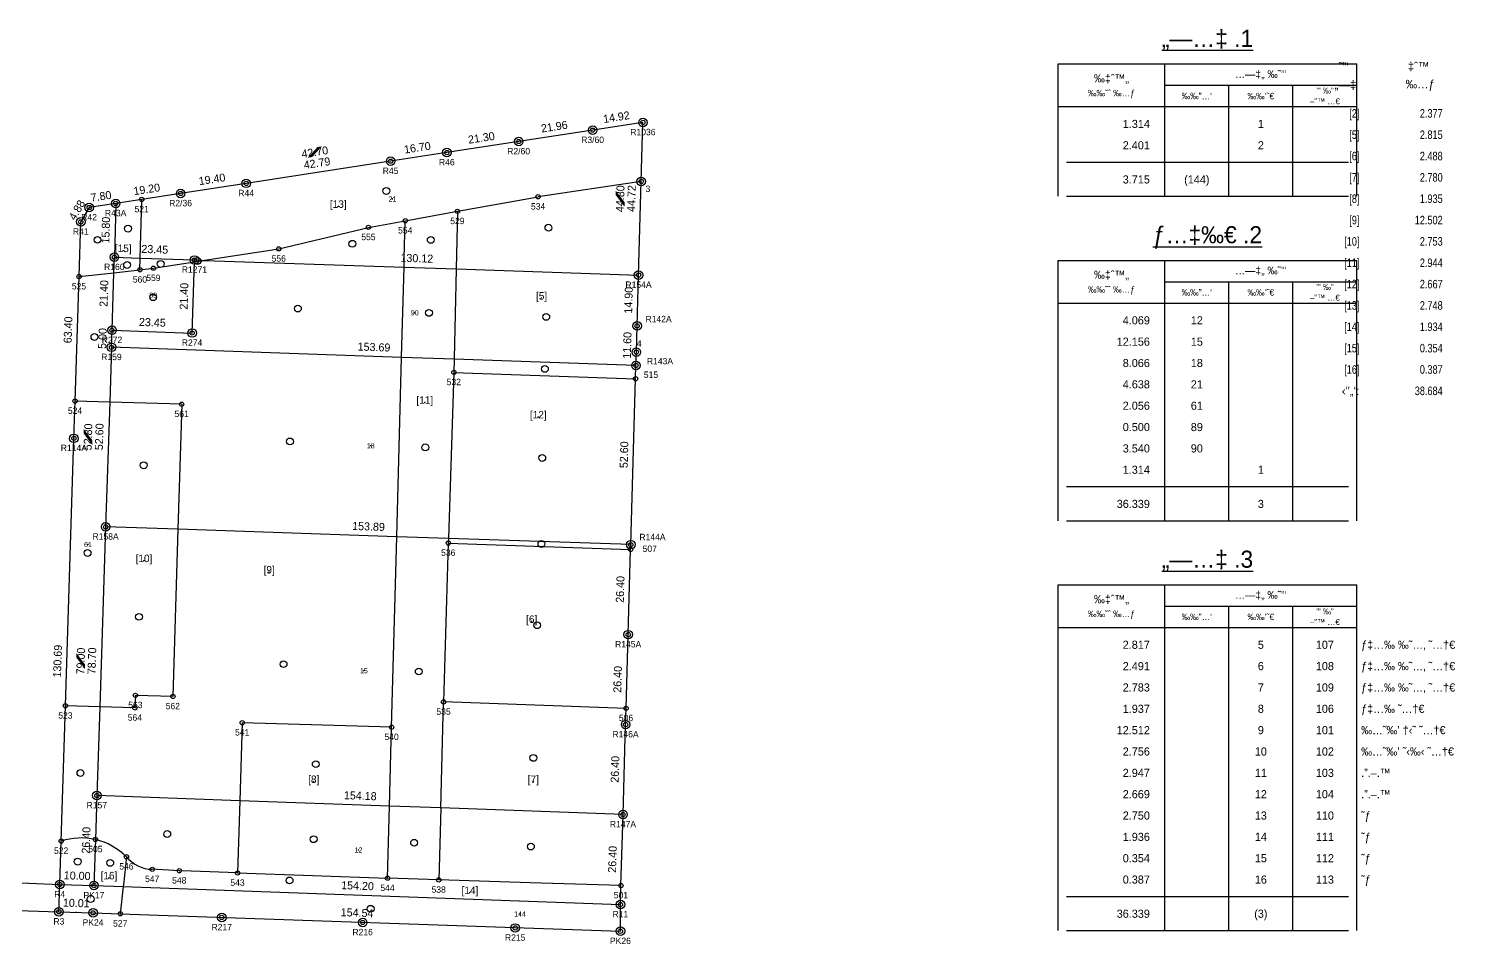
# Model space of a CAD drawing. Extents: x 188134 to 188844, y 663504 to 663772.
# Drawn here: x 188420.6 to 188843.5, y 663503.7 to 663771.7 of the extents above; entities that cross this region are included whole.
import ezdxf
from ezdxf.enums import TextEntityAlignment as Align

# ---------------------------------------------------------------- set-up
doc = ezdxf.new("R2010")
doc.units = 0
doc.header["$LTSCALE"] = 37.5
for name, color, linetype in [('DEF_POINT', 7, 'Continuous'), ('PCLS014', 4, 'Continuous'), ('SRVS006', 2, 'Continuous'), ('SRVS007', 7, 'Continuous'), ('SRVS016', 5, 'Continuous'), ('UD_PCLP001', 5, 'Continuous'), ('UD_PCLP004', 1, 'Continuous'), ('UD_PCLP011', 2, 'Continuous'), ('UD_PCLS003', 3, 'Continuous'), ('UD_PCLS008', 2, 'Continuous'), ('UD_PCLS011', 7, 'Continuous'), ('UD_REP_TABLES', 7, 'Continuous'), ('UD_SRVS006', 6, 'Continuous'), ('UD_SRVS007', 3, 'Continuous')]:
    doc.layers.add(name, color=color, linetype=linetype)
doc.layers.get('SRVS006').off()
doc.layers.get('SRVS007').off()
doc.layers.get('SRVS016').off()
doc.styles.add('HEBTXT', font='HEBTXT.shx')

# ---------------------------------------------------------------- blocks, each defined once
blk = doc.blocks.new('PCLS008')
at = {"layer": 'DEF_POINT'}
for p, q in [((0.11, 0), (-0.11, 0)), ((0, -0.11), (0, 0.11))]:
    blk.add_line(p, q, dxfattribs=at)
at = {"style": 'HEBTXT'}
blk.add_attdef('PARCEL', text='', height=1.5, dxfattribs=at).set_placement((0, 0.7), align=Align.MIDDLE_CENTER)
at = {"style": 'HEBTXT', "flags": 1}
for tag, p in [('AREA_CALC', (0, -3.9)), ('BLOCK', (0, -1.9)), ('AREA_LEGAL', (0, -5.9)), ('LOT', (0, -8.5)), ('LAND_USE', (0, -12.5)), ('CAPTION', (-0.17, -14.19)), ('PLAN', (0, -10.5))]:
    blk.add_attdef(tag, text='', height=1.5, dxfattribs=at).set_placement(p, align=Align.CENTER)
blk = doc.blocks.new('PCLS003')
at = {"layer": 'DEF_POINT'}
for p, q in [((0.11, 0), (-0.11, 0)), ((0, -0.11), (0, 0.11))]:
    blk.add_line(p, q, dxfattribs=at)
at = {"style": 'HEBTXT'}
blk.add_attdef('PARCEL', text='', height=1.5, dxfattribs=at).set_placement((0, 0), align=Align.MIDDLE_CENTER)
at = {"style": 'HEBTXT', "flags": 1}
for tag, p in [('AREA_CALC', (0, -4.6)), ('BLOCK', (0, -2.6)), ('AREA_LEGAL', (0, -6.6)), ('LOT', (0, -8.68)), ('PLAN', (0, -10.68)), ('LAND_USE', (0, -12.68))]:
    blk.add_attdef(tag, p, '', height=1.5, dxfattribs=at)
blk = doc.blocks.new('SRVS007')
blk.add_circle((0, 0), 0.5)
at = {"layer": 'DEFPOINTS'}
blk.add_circle((0, 0), 0.003, dxfattribs=at)
at = {"style": 'HEBTXT'}
blk.add_attdef('NAME', text='', height=1.5, dxfattribs=at).set_placement((-0.01, -3), align=Align.CENTER)
for tag, flags, p in [('HEIGHT', 1, (0, -8, 0)), ('KIND', 1, (0, -6.04, 0)), ('SOURCE-CODE', 9, (0, -9.96, 0)), ('MARK-CODE', 9, (0, -11.92, 0)), ('KIND_2', 9, (0, -14.1, 0)), ('UDKIND', 9, (0, -16.29, 0))]:
    blk.add_attdef(tag, text='', height=1.8, dxfattribs=dict(at, flags=flags)).set_placement(p, align=Align.CENTER)
blk = doc.blocks.new('SRVS006')
for radius in [1, 0.5]:
    blk.add_circle((0, 0), radius)
at = {"layer": 'DEFPOINTS'}
blk.add_circle((0, 0), 0.003, dxfattribs=at)
at = {"style": 'HEBTXT'}
blk.add_attdef('NAME', text='', height=1.5, dxfattribs=at).set_placement((-0.01, -3), align=Align.CENTER)
for tag, p, flags in [('KIND', (0, -5.09), 1), ('HEIGHT', (0, -7.05), 1), ('SOURCE-CODE', (0, -9.01), 9), ('MARK-CODE', (0, -10.97), 9), ('KIND_2', (0, -13.15), 9), ('UDKIND', (0, -15.24), 9)]:
    blk.add_attdef(tag, p, '', height=1.5, dxfattribs=dict(at, flags=flags))
blk = doc.blocks.new('PCLS014')
blk.add_circle((0, 0), 0.00313)
at = {"style": 'HEBTXT'}
blk.add_attdef('NOTE', text='', height=1.88, dxfattribs=at).set_placement((0, 6.27), align=Align.CENTER)
at = {"color": 240, "width": 3.5, "flags": 8}
blk.add_attdef('CROSS', text='', height=2, dxfattribs=at).set_placement((-0.12, 4.82), align=Align.MIDDLE)
at = {"color": 240, "style": 'HEBTXT', "width": 0.8}
blk.add_attdef('REGISTER', text='', height=1.88, dxfattribs=at).set_placement((-0.12, 4.82), align=Align.MIDDLE)
at = {"style": 'HEBTXT', "width": 0.8}
blk.add_attdef('FRONT-LEN', text='', height=1.88, dxfattribs=at).set_placement((0, 1.25), align=Align.CENTER)
blk = doc.blocks.new('MRK')
blk.add_circle((0, 0), 1)
blk = doc.blocks.new('SU76_40')
for p, q in [((-70, 5), (0, 5)), ((-70, -5), (-70, 5)), ((-45, -5), (-45, 5)), ((0, -5), (0, 5)), ((-45, 0), (0, 0)), ((-30, -5), (-30, 0)), ((-15, -5), (-15, 0)), ((-70, -5), (0, -5))]:
    blk.add_line(p, q)
at = {"color": 2, "style": 'HEBTXT'}
for s, height, p in [('…—‡„ ‰˜”‘', 1.8, (-22.5, 2.5)), ('‰‡ˆ™„', 1.9, (-57.5, 1.5)), ('‰‰˜ˆ ‰…ƒ', 1.5, (-57.5, -2)), ('‰‰”…‘', 1.5, (-37.5, -2.5)), ('‰‰’˜€', 1.5, (-22.5, -2.5)), ('–"™ …€', 1.4, (-7.500235, -3.725256)), ('’" ‰”', 1.4, (-7.500235, -1.225256))]:
    blk.add_text(s, height=height, dxfattribs=at).set_placement(p, align=Align.MIDDLE)
at = {"style": 'HEBTXT'}
blk.add_attdef('TAB_NAME', text='', height=4, dxfattribs=at).set_placement((-35, 9), align=Align.CENTER)
blk = doc.blocks.new('SU76_41')
for p, q in [((-70, -5), (-70, 0)), ((-45, -5), (-45, 0)), ((-30, -5), (-30, 0)), ((-15, -5), (-15, 0)), ((0, -5), (0, 0))]:
    blk.add_line(p, q)
at = {"color": 2, "style": 'HEBTXT'}
blk.add_attdef('HN_AREA', text='', height=1.9, dxfattribs=at).set_placement((-48.5, -5), align=Align.RIGHT)
for tag, p in [('HN_FINAL', (-37.5, -5)), ('HN_TEMP', (-22.5, -5)), ('HN_TAB', (-7.5, -5))]:
    blk.add_attdef(tag, text='', height=1.9, dxfattribs=at).set_placement(p, align=Align.CENTER)
blk.add_attdef('REMARK', (1, -5), '', height=1.9, dxfattribs=at)
blk = doc.blocks.new('SU76_42')
for p, q in [((-70, -11), (-70, 0)), ((-45, -11), (-45, 0)), ((-30, -11), (-30, 0)), ((-15, -11), (-15, 0)), ((0, -11), (0, 0)), ((-68, -3), (-2, -3)), ((-68, -11), (-2, -11))]:
    blk.add_line(p, q)
at = {"color": 2, "style": 'HEBTXT'}
blk.add_attdef('HN_AREA', text='', height=1.9, dxfattribs=at).set_placement((-48.5, -8), align=Align.RIGHT)
for tag, p in [('HN_FINAL', (-37.5, -8)), ('HN_TEMP', (-22.5, -8)), ('HN_TAB', (-7.5, -8))]:
    blk.add_attdef(tag, text='', height=1.9, dxfattribs=at).set_placement(p, align=Align.CENTER)
blk.add_attdef('REMARK', (1, -8), '', height=2.5, dxfattribs=at)
blk = doc.blocks.new('SU76_47')
at = {"color": 2, "style": 'HEBTXT'}
for s, p in [('˜”‘', (-25.67, 1.97)), ('‡ˆ™', (-8.15, 1.97)), ('„—‡', (-25.27, -2.43)), ('‰…ƒ', (-7.75, -2.43))]:
    blk.add_text(s, height=2, dxfattribs=at).set_placement(p, align=Align.MIDDLE)
blk = doc.blocks.new('SU76_48')
at = {"color": 2, "style": 'HEBTXT', "width": 0.8}
for tag, p in [('HN_NUMB', (-22, -5)), ('HN_AREA', (-2.5, -5))]:
    blk.add_attdef(tag, text='', height=2, dxfattribs=at).set_placement(p, align=Align.RIGHT)
blk = doc.blocks.new('SU76_49')
at = {"color": 0, "style": 'HEBTXT'}
blk.add_text('‹"„‘:', height=2, dxfattribs=at).set_placement((-22.05, -5), align=Align.RIGHT)
at = {"color": 0, "style": 'HEBTXT', "width": 0.8}
blk.add_attdef('HN_AREA', text='', height=2, dxfattribs=at).set_placement((-2.5, -5), align=Align.RIGHT)
blk = doc.blocks.new('SRVS016')
for radius in [1, 0.5]:
    blk.add_circle((0, 0), radius)
at = {"layer": 'DEFPOINTS'}
blk.add_circle((0, 0), 0.003, dxfattribs=at)
at = {"style": 'HEBTXT'}
blk.add_attdef('NAME', text='', height=1.5, dxfattribs=at).set_placement((-0.01, -3), align=Align.CENTER)
for tag, flags, p in [('HEIGHT', 1, (0, -8, 0)), ('KIND', 1, (0, -6.04, 0)), ('SOURCE-CODE', 9, (0, -9.96, 0)), ('MARK-CODE', 9, (0, -11.92, 0)), ('KIND_2', 9, (0, -14.1, 0)), ('UDKIND', 9, (0, -16.19, 0))]:
    blk.add_attdef(tag, text='', height=1.8, dxfattribs=dict(at, flags=flags)).set_placement(p, align=Align.CENTER)

msp = doc.modelspace()

# ---------------------------------------------------------------- linework, layer by layer
at = {"layer": 'UD_PCLP001'}
for p, q in [((188585.69, 663742.07, 0), (188564.02, 663738.74, 0)), ((188600.41, 663744.33, 0), (188585.69, 663742.07, 0)), ((188564.02, 663738.74, 0), (188542.98, 663735.51, 0)), ((188526.51, 663732.98, 0), (188484.22, 663726.48, 0)), ((188542.98, 663735.51, 0), (188526.51, 663732.98, 0)), ((188465.01, 663723.53, 0), (188453.62, 663721.78)), ((188484.22, 663726.48, 0), (188465.01, 663723.53, 0)), ((188446, 663720.61, 0), (188438.23, 663719.42, 0)), ((188453.62, 663721.78), (188446, 663720.61, 0))]:
    msp.add_line(p, q, dxfattribs=at)
at = {"layer": 'UD_PCLP004'}
for p, q in [((188599.91, 663727.05, 1000), (188600.41, 663744.33)), ((188599.12, 663699.63), (188599.91, 663727.05, 1000)), ((188438.23, 663719.42, 0), (188435.77, 663715.2, 0)), ((188446, 663720.61), (188445.61, 663704.85)), ((188435.26, 663699.18), (188435.77, 663715.2)), ((188445.47, 663700.33), (188445.61, 663704.85)), ((188445.61, 663704.85), (188453.19, 663704.59)), ((188453.19, 663704.59), (188469.07, 663704.05)), ((188468.37, 663682.67), (188469.05, 663703.5)), ((188469.05, 663703.5), (188469.07, 663704.05)), ((188469.07, 663704.05), (188471.98, 663703.95)), ((188471.98, 663703.95), (188530.44, 663701.96)), ((188434.11, 663662.75), (188435.26, 663699.18)), ((188444.92, 663683.48), (188445.47, 663700.33)), ((188530.44, 663701.96), (188545.7, 663701.44)), ((188545.7, 663701.44), (188599.12, 663699.63)), ((188598.69, 663684.76), (188599.12, 663699.63)), ((188444.76, 663678.48), (188444.92, 663683.48)), ((188444.92, 663683.48), (188468.37, 663682.67)), ((188598.47, 663677.07), (188598.69, 663684.76)), ((188444.76, 663678.48), (188444.24, 663662.45)), ((188529.73, 663675.54), (188444.76, 663678.48)), ((188598.36, 663673.18), (188598.47, 663677.07)), ((188545.12, 663675.01), (188529.73, 663675.54)), ((188598.36, 663673.18), (188545.12, 663675.01)), ((188598.24, 663669.28), (188598.36, 663673.18)), ((188596.85, 663620.7), (188598.24, 663669.28)), ((188433.76, 663651.83), (188434.11, 663662.75)), ((188444.24, 663662.45), (188443.05, 663625.91)), ((188431.28, 663573.51), (188433.76, 663651.83)), ((188443.05, 663625.91), (188441.33, 663573.21)), ((188464.22, 663625.19), (188443.05, 663625.91)), ((188528.31, 663623.02), (188464.22, 663625.19)), ((188543.45, 663622.51), (188528.31, 663623.02)), ((188596.85, 663620.7), (188543.45, 663622.51)), ((188596.09, 663594.36), (188596.8, 663619.3)), ((188596.8, 663619.3), (188596.85, 663620.7)), ((188595.46, 663572.77), (188596.09, 663594.36)), ((188430.03, 663533.91), (188431.28, 663573.51)), ((188441.33, 663573.21), (188440.49, 663547.24)), ((188595.33, 663568.01), (188595.46, 663572.77)), ((188594.57, 663541.67), (188595.33, 663568.01)), ((188440.49, 663547.24), (188440.07, 663534.39)), ((188482.34, 663545.73), (188440.49, 663547.24)), ((188526.18, 663544.14), (188482.34, 663545.73)), ((188541.17, 663543.6), (188526.18, 663544.14)), ((188594.57, 663541.67), (188541.17, 663543.6)), ((188593.97, 663520.89), (188594.57, 663541.67)), ((188429.63, 663521.2), (188430.03, 663533.91)), ((188440.07, 663534.39), (188439.63, 663520.88)), ((188138.13, 663522.82), (188429.37, 663513.21)), ((188367.52, 663523.66), (188429.63, 663521.2)), ((188429.63, 663521.2), (188439.63, 663520.88)), ((188439.63, 663520.88), (188448.21, 663520.57)), ((188448.21, 663520.57), (188593.81, 663515.33)), ((188593.81, 663515.33), (188593.97, 663520.89)), ((188429.37, 663513.21), (188439.37, 663512.89)), ((188439.37, 663512.89), (188447.35, 663512.61)), ((188447.35, 663512.61), (188593.82, 663507.51)), ((188593.82, 663507.51), (188593.81, 663515.33))]:
    msp.add_line(p, q, dxfattribs=at)
at = {"layer": 'UD_PCLP011'}
for p, q in [((188599.91, 663727.05, 1000), (188569.71, 663722.57)), ((188453.19, 663704.59), (188453.62, 663721.78)), ((188546.08, 663718.3), (188569.71, 663722.57)), ((188520.02, 663713.61), (188530.81, 663715.55)), ((188530.51, 663704.58), (188530.81, 663715.55)), ((188530.81, 663715.55), (188546.08, 663718.3)), ((188546.08, 663718.3), (188545.7, 663701.44)), ((188493.76, 663707.31), (188520.02, 663713.61)), ((188472.03, 663703.96), (188493.76, 663707.31)), ((188453.11, 663701.18), (188453.19, 663704.59)), ((188457.04, 663701.65), (188469.05, 663703.5)), ((188469.05, 663703.5), (188471.92, 663703.94)), ((188471.92, 663703.94), (188471.98, 663703.95)), ((188471.98, 663703.95), (188472.03, 663703.96)), ((188530.44, 663701.96), (188530.51, 663704.58)), ((188453.11, 663701.18), (188457.04, 663701.65)), ((188529.73, 663675.67), (188530.44, 663701.92)), ((188530.44, 663701.92), (188530.44, 663701.96)), ((188545.7, 663701.39), (188545.12, 663675.16)), ((188545.7, 663701.44), (188545.7, 663701.39)), ((188528.31, 663623.07), (188529.73, 663675.54)), ((188529.73, 663675.54), (188529.73, 663675.67)), ((188545.12, 663675.01), (188545.03, 663671.15)), ((188545.12, 663675.16), (188545.12, 663675.01)), ((188545.03, 663671.15), (188543.45, 663622.56)), ((188545.03, 663671.15), (188598.24, 663669.28)), ((188444.24, 663662.45), (188434.11, 663662.75)), ((188465.32, 663661.81), (188444.24, 663662.45)), ((188465.32, 663661.81), (188464.22, 663625.2)), ((188464.22, 663625.19), (188462.74, 663576.25)), ((188464.22, 663625.2), (188464.22, 663625.19)), ((188526.81, 663567.24), (188528.31, 663623.02)), ((188528.31, 663623.04), (188528.31, 663623.07)), ((188528.31, 663623.02), (188528.31, 663623.04)), ((188543.45, 663622.51), (188543.41, 663621.17)), ((188543.45, 663622.56), (188543.45, 663622.53)), ((188543.45, 663622.53), (188543.45, 663622.51)), ((188543.41, 663621.17), (188542.02, 663574.64)), ((188543.41, 663621.17), (188596.8, 663619.3)), ((188451.77, 663576.58), (188451.63, 663572.9)), ((188462.74, 663576.25), (188451.77, 663576.58)), ((188441.33, 663573.21), (188431.28, 663573.51)), ((188451.63, 663572.9), (188441.33, 663573.21)), ((188541.17, 663543.6), (188542.02, 663574.64)), ((188595.46, 663572.77), (188542.02, 663574.64)), ((188483.05, 663568.56), (188482.34, 663545.73)), ((188526.81, 663567.24), (188483.05, 663568.56)), ((188526.18, 663544.14), (188526.81, 663567.24)), ((188482.34, 663545.72), (188481.69, 663524.56)), ((188482.34, 663545.73), (188482.34, 663545.72)), ((188525.61, 663523.04), (188526.18, 663544.12)), ((188526.18, 663544.12), (188526.18, 663544.14)), ((188541.17, 663543.57), (188540.6, 663522.52)), ((188541.17, 663543.57), (188541.17, 663543.6)), ((188449.15, 663529.32), (188448.26, 663521.06)), ((188464.63, 663525.21), (188456.69, 663525.64)), ((188468.1, 663525.08), (188464.63, 663525.21)), ((188481.69, 663524.56), (188468.1, 663525.08)), ((188481.69, 663524.56), (188525.61, 663523.04)), ((188429.37, 663513.21), (188429.63, 663521.2)), ((188448.21, 663520.57), (188447.35, 663512.61)), ((188448.26, 663521.06), (188448.21, 663520.57)), ((188540.6, 663522.52), (188525.61, 663523.04)), ((188567.39, 663521.7), (188540.6, 663522.52)), ((188593.97, 663520.89), (188567.39, 663521.7))]:
    msp.add_line(p, q, dxfattribs=at)
for points in [[(188435.26, 663699.18), (188445.47, 663700.33)], [(188445.47, 663700.33), (188453.11, 663701.18)]]:
    msp.add_lwpolyline(points, dxfattribs=at)
at = {"layer": 'UD_PCLP011', "flags": 128}
for points in [[(188440.07, 663534.39, 0.127668), (188430.03, 663533.91)], [(188449.15, 663529.32, 0.132305), (188440.07, 663534.39, 5.902994)], [(188449.15, 663529.32, 0.219892), (188456.69, 663525.64, 7.978208)]]:
    msp.add_lwpolyline(points, format="xyb", dxfattribs=at)

# ---------------------------------------------------------------- block references
at = {"layer": 'PCLS014'}
ref = msp.add_blockref('PCLS014', (188574.85, 663740.4), dxfattribs=dict(at, xscale=1.25, yscale=1.25, zscale=1.25, rotation=8.73225199950614))
ref.add_attrib('REGISTER', '21.96', dxfattribs={"layer": '0', "color": 240, "height": 2.344, "rotation": 8.7323, "style": 'HEBTXT'}).set_placement((188574.62, 663741.95), align=Align.CENTER)
ref = msp.add_blockref('PCLS014', (188593.05, 663743.2), dxfattribs=dict(at, xscale=1.25, yscale=1.25, zscale=1.25, rotation=8.732414691926103))
ref.add_attrib('REGISTER', '14.92', dxfattribs={"layer": '0', "color": 240, "height": 2.344, "rotation": 8.7324, "style": 'HEBTXT'}).set_placement((188592.81, 663744.74), align=Align.CENTER)
ref = msp.add_blockref('PCLS014', (188553.5, 663737.12), dxfattribs=dict(at, xscale=1.25, yscale=1.25, zscale=1.25, rotation=8.732856894756809))
ref.add_attrib('REGISTER', '21.30', dxfattribs={"layer": '0', "color": 240, "height": 2.344, "rotation": 8.7329, "style": 'HEBTXT'}).set_placement((188553.26, 663738.67), align=Align.CENTER)
ref = msp.add_blockref('PCLS014', (188505.37, 663729.73), dxfattribs=dict(at, xscale=1.25, yscale=1.25, zscale=1.25, rotation=8.731909935817512))
ref.add_attrib('FRONT-LEN', '42.79', dxfattribs={"layer": '0', "color": 0, "height": 2.344, "rotation": 8.7319, "style": 'HEBTXT'}).set_placement((188505.13, 663731.27), align=Align.CENTER)
ref.add_attrib('REGISTER', '42.70', dxfattribs={"layer": '0', "color": 240, "height": 2.344, "rotation": 8.7319, "style": 'HEBTXT'}).set_placement((188504.31, 663735.66), align=Align.MIDDLE)
ref.add_attrib('CROSS', '/', dxfattribs={"layer": '0', "color": 240, "height": 2.5, "rotation": 8.7319, "width": 5, "flags": 8}).set_placement((188504.31, 663735.66), align=Align.MIDDLE)
ref = msp.add_blockref('PCLS014', (188534.75, 663734.24), dxfattribs=dict(at, xscale=1.25, yscale=1.25, zscale=1.25, rotation=8.735445345091858))
ref.add_attrib('REGISTER', '16.70', dxfattribs={"layer": '0', "color": 240, "height": 2.344, "rotation": 8.7354, "style": 'HEBTXT'}).set_placement((188534.51, 663735.79), align=Align.CENTER)
ref = msp.add_blockref('PCLS014', (188474.62, 663725.01), dxfattribs=dict(at, xscale=1.25, yscale=1.25, zscale=1.25, rotation=8.73472969312476))
ref.add_attrib('REGISTER', '19.40', dxfattribs={"layer": '0', "color": 240, "height": 2.344, "rotation": 8.7347, "style": 'HEBTXT'}).set_placement((188474.38, 663726.55), align=Align.CENTER)
ref = msp.add_blockref('PCLS014', (188442.11, 663720.01), dxfattribs=dict(at, xscale=1.25, yscale=1.25, zscale=1.25, rotation=8.736187949643583))
ref.add_attrib('REGISTER', '7.80', dxfattribs={"layer": '0', "color": 240, "height": 2.344, "rotation": 8.7362, "style": 'HEBTXT'}).set_placement((188441.88, 663721.56), align=Align.CENTER)
ref = msp.add_blockref('PCLS014', (188455.51, 663722.07), dxfattribs=dict(at, xscale=1.25, yscale=1.25, zscale=1.25, rotation=8.7307639458817))
ref.add_attrib('REGISTER', '19.20', dxfattribs={"layer": '0', "color": 240, "height": 2.344, "rotation": 8.7308, "style": 'HEBTXT'}).set_placement((188455.27, 663723.61), align=Align.CENTER)
ref = msp.add_blockref('PCLS014', (188599.76, 663721.98), dxfattribs=dict(at, xscale=1.25, yscale=1.25, zscale=1.25, rotation=88.35087235380915))
ref.add_attrib('FRONT-LEN', '44.72', dxfattribs={"layer": '0', "color": 0, "height": 2.344, "rotation": 88.3509, "style": 'HEBTXT'}).set_placement((188598.2, 663722.02), align=Align.CENTER)
ref.add_attrib('REGISTER', '44.80', dxfattribs={"layer": '0', "color": 240, "height": 2.344, "rotation": 88.3509, "style": 'HEBTXT'}).set_placement((188593.73, 663722), align=Align.MIDDLE)
ref.add_attrib('CROSS', '/', dxfattribs={"layer": '0', "color": 240, "height": 2.5, "rotation": 88.3509, "width": 5, "flags": 8}).set_placement((188593.73, 663722), align=Align.MIDDLE)
ref = msp.add_blockref('PCLS014', (188437, 663717.31), dxfattribs=dict(at, xscale=1.25, yscale=1.25, zscale=1.25, rotation=59.75454098026144))
ref.add_attrib('FRONT-LEN', '4.88', dxfattribs={"layer": '0', "color": 0, "height": 2.344, "rotation": 59.7545, "style": 'HEBTXT'}).set_placement((188435.65, 663718.09), align=Align.CENTER)
ref = msp.add_blockref('PCLS014', (188445.81, 663712.73), dxfattribs=dict(at, xscale=1.25, yscale=1.25, zscale=1.25, rotation=88.60795852950619))
ref.add_attrib('REGISTER', '15.80', dxfattribs={"layer": '0', "color": 240, "height": 2.344, "rotation": 88.608, "style": 'HEBTXT'}).set_placement((188444.24, 663712.77), align=Align.CENTER)
ref = msp.add_blockref('PCLS014', (188457.34, 663704.45), dxfattribs=dict(at, xscale=1.25, yscale=1.25, zscale=1.25, rotation=358.0514004413264))
ref.add_attrib('REGISTER', '23.45', dxfattribs={"layer": '0', "color": 240, "height": 2.344, "rotation": 358.0514, "style": 'HEBTXT'}).set_placement((188457.4, 663706.01), align=Align.CENTER)
ref = msp.add_blockref('PCLS014', (188534.09, 663701.84), dxfattribs=dict(at, xscale=1.25, yscale=1.25, zscale=1.25, rotation=358.0512264620644))
ref.add_attrib('FRONT-LEN', '130.12', dxfattribs={"layer": '0', "color": 0, "height": 2.344, "rotation": 358.0512, "style": 'HEBTXT'}).set_placement((188534.15, 663703.4), align=Align.CENTER)
ref = msp.add_blockref('PCLS014', (188445.27, 663694.16), dxfattribs=dict(at, xscale=1.25, yscale=1.25, zscale=1.25, rotation=88.13753145289185))
ref.add_attrib('REGISTER', '21.40', dxfattribs={"layer": '0', "color": 240, "height": 2.344, "rotation": 88.1375, "style": 'HEBTXT'}).set_placement((188443.71, 663694.21), align=Align.CENTER)
ref = msp.add_blockref('PCLS014', (188468.72, 663693.36), dxfattribs=dict(at, xscale=1.25, yscale=1.25, zscale=1.25, rotation=88.13563804698349))
ref.add_attrib('REGISTER', '21.40', dxfattribs={"layer": '0', "color": 240, "height": 2.344, "rotation": 88.1356, "style": 'HEBTXT'}).set_placement((188467.16, 663693.41), align=Align.CENTER)
ref = msp.add_blockref('PCLS014', (188598.9, 663692.19), dxfattribs=dict(at, xscale=1.25, yscale=1.25, zscale=1.25, rotation=88.34725104243856))
ref.add_attrib('REGISTER', '14.90', dxfattribs={"layer": '0', "color": 240, "height": 2.344, "rotation": 88.3473, "style": 'HEBTXT'}).set_placement((188597.34, 663692.24), align=Align.CENTER)
ref = msp.add_blockref('PCLS014', (188434.77, 663683.51), dxfattribs=dict(at, xscale=1.25, yscale=1.25, zscale=1.25, rotation=88.18773315968798))
ref.add_attrib('REGISTER', '63.40', dxfattribs={"layer": '0', "color": 240, "height": 2.344, "rotation": 88.1877, "style": 'HEBTXT'}).set_placement((188433.2, 663683.56), align=Align.CENTER)
ref = msp.add_blockref('PCLS014', (188456.65, 663683.07), dxfattribs=dict(at, xscale=1.25, yscale=1.25, zscale=1.25, rotation=358.0293570325222))
ref.add_attrib('REGISTER', '23.45', dxfattribs={"layer": '0', "color": 240, "height": 2.344, "rotation": 358.0294, "style": 'HEBTXT'}).set_placement((188456.7, 663684.63), align=Align.CENTER)
ref = msp.add_blockref('PCLS014', (188444.84, 663680.98), dxfattribs=dict(at, xscale=1.25, yscale=1.25, zscale=1.25, rotation=88.13057713713583))
ref.add_attrib('REGISTER', '5.00', dxfattribs={"layer": '0', "color": 240, "height": 2.344, "rotation": 88.1306, "style": 'HEBTXT'}).set_placement((188443.28, 663681.03), align=Align.CENTER)
ref = msp.add_blockref('PCLS014', (188598.52, 663678.97), dxfattribs=dict(at, xscale=1.25, yscale=1.25, zscale=1.25, rotation=88.35211805793945))
ref.add_attrib('REGISTER', '11.60', dxfattribs={"layer": '0', "color": 240, "height": 2.344, "rotation": 88.3521, "style": 'HEBTXT'}).set_placement((188596.96, 663679.02), align=Align.CENTER)
ref = msp.add_blockref('PCLS014', (188521.56, 663675.83), dxfattribs=dict(at, xscale=1.25, yscale=1.25, zscale=1.25, rotation=358.0241538198562))
ref.add_attrib('FRONT-LEN', '153.69', dxfattribs={"layer": '0', "color": 0, "height": 2.344, "rotation": 358.0242, "style": 'HEBTXT'}).set_placement((188521.61, 663677.39), align=Align.CENTER)
ref = msp.add_blockref('PCLS014', (188443.9, 663652.19), dxfattribs=dict(at, xscale=1.25, yscale=1.25, zscale=1.25, rotation=88.13602488974337))
ref.add_attrib('FRONT-LEN', '52.60', dxfattribs={"layer": '0', "color": 0, "height": 2.344, "rotation": 88.136, "style": 'HEBTXT'}).set_placement((188442.34, 663652.25), align=Align.CENTER)
ref.add_attrib('REGISTER', '52.80', dxfattribs={"layer": '0', "color": 240, "height": 2.344, "rotation": 88.136, "style": 'HEBTXT'}).set_placement((188437.87, 663652.24), align=Align.MIDDLE)
ref.add_attrib('CROSS', '/', dxfattribs={"layer": '0', "color": 240, "height": 2.5, "rotation": 88.136, "width": 5, "flags": 8}).set_placement((188437.87, 663652.24), align=Align.MIDDLE)
ref = msp.add_blockref('PCLS014', (188597.6, 663646.94), dxfattribs=dict(at, xscale=1.25, yscale=1.25, zscale=1.25, rotation=88.34986634166549))
ref.add_attrib('REGISTER', '52.60', dxfattribs={"layer": '0', "color": 240, "height": 2.344, "rotation": 88.3499, "style": 'HEBTXT'}).set_placement((188596.04, 663646.99), align=Align.CENTER)
ref = msp.add_blockref('PCLS014', (188519.95, 663623.3), dxfattribs=dict(at, xscale=1.25, yscale=1.25, zscale=1.25, rotation=358.0601975623758))
ref.add_attrib('FRONT-LEN', '153.89', dxfattribs={"layer": '0', "color": 0, "height": 2.344, "rotation": 358.0602, "style": 'HEBTXT'}).set_placement((188520, 663624.86), align=Align.CENTER)
ref = msp.add_blockref('PCLS014', (188596.47, 663607.53), dxfattribs=dict(at, xscale=1.25, yscale=1.25, zscale=1.25, rotation=88.34957603413187))
ref.add_attrib('REGISTER', '26.40', dxfattribs={"layer": '0', "color": 240, "height": 2.344, "rotation": 88.3496, "style": 'HEBTXT'}).set_placement((188594.9, 663607.57), align=Align.CENTER)
ref = msp.add_blockref('PCLS014', (188431.7, 663586.51), dxfattribs=dict(at, xscale=1.25, yscale=1.25, zscale=1.25, rotation=88.18737243634727))
ref.add_attrib('FRONT-LEN', '130.69', dxfattribs={"layer": '0', "color": 0, "height": 2.344, "rotation": 88.1874, "style": 'HEBTXT'}).set_placement((188430.13, 663586.56), align=Align.CENTER)
ref = msp.add_blockref('PCLS014', (188441.77, 663586.58), dxfattribs=dict(at, xscale=1.25, yscale=1.25, zscale=1.25, rotation=88.13673425841964))
ref.add_attrib('FRONT-LEN', '78.70', dxfattribs={"layer": '0', "color": 0, "height": 2.344, "rotation": 88.1367, "style": 'HEBTXT'}).set_placement((188440.2, 663586.63), align=Align.CENTER)
ref.add_attrib('REGISTER', '79.00', dxfattribs={"layer": '0', "color": 240, "height": 2.344, "rotation": 88.1367, "style": 'HEBTXT'}).set_placement((188435.74, 663586.62), align=Align.MIDDLE)
ref.add_attrib('CROSS', '/', dxfattribs={"layer": '0', "color": 240, "height": 2.5, "rotation": 88.1367, "width": 5, "flags": 8}).set_placement((188435.74, 663586.62), align=Align.MIDDLE)
ref = msp.add_blockref('PCLS014', (188595.71, 663581.18), dxfattribs=dict(at, xscale=1.25, yscale=1.25, zscale=1.25, rotation=88.35181183979061))
ref.add_attrib('REGISTER', '26.40', dxfattribs={"layer": '0', "color": 240, "height": 2.344, "rotation": 88.3518, "style": 'HEBTXT'}).set_placement((188594.15, 663581.23), align=Align.CENTER)
ref = msp.add_blockref('PCLS014', (188594.95, 663554.84), dxfattribs=dict(at, xscale=1.25, yscale=1.25, zscale=1.25, rotation=88.34957603407591))
ref.add_attrib('REGISTER', '26.40', dxfattribs={"layer": '0', "color": 240, "height": 2.344, "rotation": 88.3496, "style": 'HEBTXT'}).set_placement((188593.39, 663554.89), align=Align.CENTER)
ref = msp.add_blockref('PCLS014', (188517.53, 663544.46), dxfattribs=dict(at, xscale=1.25, yscale=1.25, zscale=1.25, rotation=357.9281975239785))
ref.add_attrib('FRONT-LEN', '154.18', dxfattribs={"layer": '0', "color": 0, "height": 2.344, "rotation": 357.9282, "style": 'HEBTXT'}).set_placement((188517.58, 663546.02), align=Align.CENTER)
ref = msp.add_blockref('PCLS014', (188440.06, 663534.06), dxfattribs=dict(at, xscale=1.25, yscale=1.25, zscale=1.25, rotation=88.13824387322359))
ref.add_attrib('REGISTER', '26.40', dxfattribs={"layer": '0', "color": 240, "height": 2.344, "rotation": 88.1382, "style": 'HEBTXT'}).set_placement((188438.5, 663534.11), align=Align.CENTER)
ref = msp.add_blockref('PCLS014', (188594.19, 663528.5), dxfattribs=dict(at, xscale=1.25, yscale=1.25, zscale=1.25, rotation=88.34963865081527))
ref.add_attrib('REGISTER', '26.40', dxfattribs={"layer": '0', "color": 240, "height": 2.344, "rotation": 88.3496, "style": 'HEBTXT'}).set_placement((188592.63, 663528.54), align=Align.CENTER)
ref = msp.add_blockref('PCLS014', (188434.63, 663521.04), dxfattribs=dict(at, xscale=1.25, yscale=1.25, zscale=1.25, rotation=358.1673436349988))
ref.add_attrib('REGISTER', '10.00', dxfattribs={"layer": '0', "color": 240, "height": 2.344, "rotation": 358.1673, "style": 'HEBTXT'}).set_placement((188434.68, 663522.6), align=Align.CENTER)
ref = msp.add_blockref('PCLS014', (188516.72, 663518.1), dxfattribs=dict(at, xscale=1.25, yscale=1.25, zscale=1.25, rotation=357.9376781839758))
ref.add_attrib('REGISTER', '154.20', dxfattribs={"layer": '0', "color": 240, "height": 2.344, "rotation": 357.9377, "style": 'HEBTXT'}).set_placement((188516.78, 663519.67), align=Align.CENTER)
ref = msp.add_blockref('PCLS014', (188434.37, 663513.05), dxfattribs=dict(at, xscale=1.25, yscale=1.25, zscale=1.25, rotation=358.1671604943512))
ref.add_attrib('REGISTER', '10.01', dxfattribs={"layer": '0', "color": 240, "height": 2.344, "rotation": 358.1672, "style": 'HEBTXT'}).set_placement((188434.42, 663514.61), align=Align.CENTER)
ref = msp.add_blockref('PCLS014', (188516.6, 663510.2), dxfattribs=dict(at, xscale=1.25, yscale=1.25, zscale=1.25, rotation=358.0050067240236))
ref.add_attrib('REGISTER', '154.54', dxfattribs={"layer": '0', "color": 240, "height": 2.344, "rotation": 358.005, "style": 'HEBTXT'}).set_placement((188516.65, 663511.76), align=Align.CENTER)
at = {"layer": 'SRVS006', "xscale": 1.25, "yscale": 1.25, "zscale": 1.25}
for p in [(188600.41, 663744.33), (188585.69, 663742.07), (188542.98, 663735.51), (188564.02, 663738.74), (188526.51, 663732.98), (188484.22, 663726.48), (188599.91, 663727.05, 1000), (188465.01, 663723.53), (188438.23, 663719.42), (188446, 663720.61), (188435.77, 663715.2), (188599.12, 663699.63), (188598.69, 663684.76), (188598.47, 663677.07), (188598.36, 663673.18), (188433.76, 663651.83), (188596.85, 663620.7), (188596.09, 663594.36), (188595.33, 663568.01), (188594.57, 663541.67), (188429.63, 663521.2), (188593.81, 663515.33), (188429.37, 663513.21), (188439.37, 663512.89), (188593.82, 663507.51)]:
    msp.add_blockref('SRVS006', p, dxfattribs=at)
at = {"layer": 'SRVS007', "xscale": 1.25, "yscale": 1.25, "zscale": 1.25}
for p in [(188453.62, 663721.78), (188569.71, 663722.57), (188530.81, 663715.55), (188546.08, 663718.3), (188520.02, 663713.61), (188493.76, 663707.31), (188457.04, 663701.65), (188435.26, 663699.18), (188453.11, 663701.18), (188545.03, 663671.15), (188598.24, 663669.28), (188434.11, 663662.75), (188465.32, 663661.81), (188543.41, 663621.17), (188596.8, 663619.3), (188451.77, 663576.58), (188462.74, 663576.25), (188542.02, 663574.64), (188431.28, 663573.51), (188451.63, 663572.9), (188595.46, 663572.77), (188483.05, 663568.56), (188526.81, 663567.24), (188430.03, 663533.91), (188440.07, 663534.39), (188449.15, 663529.32), (188456.69, 663525.64), (188464.63, 663525.21), (188481.69, 663524.56), (188525.61, 663523.04), (188540.6, 663522.52), (188593.97, 663520.89), (188447.35, 663512.61)]:
    msp.add_blockref('SRVS007', p, dxfattribs=at)
at = {"layer": 'SRVS016', "xscale": 1.25, "yscale": 1.25, "zscale": 1.25}
for p in [(188445.61, 663704.85), (188469.07, 663704.05), (188444.92, 663683.48), (188468.37, 663682.67), (188444.76, 663678.48), (188443.05, 663625.91), (188440.49, 663547.24), (188439.63, 663520.88)]:
    msp.add_blockref('SRVS016', p, dxfattribs=at)
at = {"layer": 'UD_PCLS003'}
for p, values in [((188527.05, 663721.92), {'PARCEL': '21'}), ((188456.98, 663693.76), {'PARCEL': '89'}), ((188533.58, 663688.6), {'PARCEL': '90'}), ((188520.68, 663649.64), {'PARCEL': '18'}), ((188437.88, 663620.74), {'PARCEL': '61'}), ((188518.69, 663583.79), {'PARCEL': '15'}), ((188517.11, 663531.29), {'PARCEL': '12'}), ((188564.4, 663512.55), {'PARCEL': '144'})]:
    msp.add_blockref('PCLS003', p, dxfattribs=at).add_auto_attribs(values)
at = {"layer": 'UD_PCLS008'}
ref = msp.add_blockref('PCLS008', (188511.19, 663719.72), dxfattribs=at)
ref.add_attrib('PARCEL', '[13]', dxfattribs={"layer": '0', "height": 2.2, "style": 'HEBTXT'}).set_placement((188511.19, 663720.42), align=Align.MIDDLE_CENTER)
ref = msp.add_blockref('PCLS008', (188448.21, 663706.75), dxfattribs=at)
ref.add_attrib('PARCEL', '[15]', dxfattribs={"layer": '0', "height": 2.2, "style": 'HEBTXT'}).set_placement((188448.21, 663707.45), align=Align.MIDDLE_CENTER)
ref = msp.add_blockref('PCLS008', (188570.72, 663692.84), dxfattribs=at)
ref.add_attrib('PARCEL', '[5]', dxfattribs={"layer": '0', "height": 2.2, "style": 'HEBTXT'}).set_placement((188570.72, 663693.54), align=Align.MIDDLE_CENTER)
ref = msp.add_blockref('PCLS008', (188536.51, 663662.34), dxfattribs=at)
ref.add_attrib('PARCEL', '[11]', dxfattribs={"layer": '0', "height": 2.2, "style": 'HEBTXT'}).set_placement((188536.51, 663663.04), align=Align.MIDDLE_CENTER)
ref = msp.add_blockref('PCLS008', (188569.76, 663658.06), dxfattribs=at)
ref.add_attrib('PARCEL', '[12]', dxfattribs={"layer": '0', "height": 2.2, "style": 'HEBTXT'}).set_placement((188569.76, 663658.76), align=Align.MIDDLE_CENTER)
ref = msp.add_blockref('PCLS008', (188454.28, 663615.98), dxfattribs=at)
ref.add_attrib('PARCEL', '[10]', dxfattribs={"layer": '0', "height": 2.2, "style": 'HEBTXT'}).set_placement((188454.28, 663616.68), align=Align.MIDDLE_CENTER)
ref = msp.add_blockref('PCLS008', (188490.95, 663612.65), dxfattribs=at)
ref.add_attrib('PARCEL', '[9]', dxfattribs={"layer": '0', "height": 2.2, "style": 'HEBTXT'}).set_placement((188490.95, 663613.35), align=Align.MIDDLE_CENTER)
ref = msp.add_blockref('PCLS008', (188567.82, 663598.16), dxfattribs=at)
ref.add_attrib('PARCEL', '[6]', dxfattribs={"layer": '0', "height": 2.2, "style": 'HEBTXT'}).set_placement((188567.82, 663598.86), align=Align.MIDDLE_CENTER)
ref = msp.add_blockref('PCLS008', (188504, 663551.3), dxfattribs=at)
ref.add_attrib('PARCEL', '[8]', dxfattribs={"layer": '0', "height": 2.2, "style": 'HEBTXT'}).set_placement((188504, 663552), align=Align.MIDDLE_CENTER)
ref = msp.add_blockref('PCLS008', (188568.3, 663551.3), dxfattribs=at)
ref.add_attrib('PARCEL', '[7]', dxfattribs={"layer": '0', "height": 2.2, "style": 'HEBTXT'}).set_placement((188568.3, 663552), align=Align.MIDDLE_CENTER)
ref = msp.add_blockref('PCLS008', (188444.03, 663523.09), dxfattribs=at)
ref.add_attrib('PARCEL', '[16]', dxfattribs={"layer": '0', "height": 2.2, "style": 'HEBTXT'}).set_placement((188444.03, 663523.79), align=Align.MIDDLE_CENTER)
ref = msp.add_blockref('PCLS008', (188549.73, 663518.79), dxfattribs=at)
ref.add_attrib('PARCEL', '[14]', dxfattribs={"layer": '0', "height": 2.2, "style": 'HEBTXT'}).set_placement((188549.73, 663519.49), align=Align.MIDDLE_CENTER)
at = {"layer": 'UD_PCLS011'}
for p in [(188525.27, 663724.27), (188440.67, 663709.96), (188449.61, 663713.24), (188538.28, 663709.93), (188572.74, 663713.51), (188515.3, 663708.8), (188449.34, 663702.6), (188459.15, 663702.9), (188469.96, 663703.78), (188456.97, 663693.15), (188499.36, 663689.83), (188537.75, 663688.57), (188572.08, 663687.4), (188439.78, 663681.51), (188571.69, 663672.16), (188497.03, 663650.92), (188536.67, 663649.19), (188570.9, 663646.08), (188454.21, 663643.94), (188570.69, 663620.91), (188437.75, 663618.26), (188452.82, 663599.57), (188569.43, 663597.12), (188495.16, 663585.71), (188534.76, 663583.56), (188568.31, 663558.26), (188435.68, 663553.84), (188504.59, 663556.43), (188461.08, 663535.97), (188503.96, 663534.45), (188533.39, 663533.4), (188567.58, 663532.31), (188434.85, 663527.89), (188444.4, 663527.53), (188496.91, 663522.37), (188438.65, 663516.93), (188520.66, 663514.08)]:
    msp.add_blockref('MRK', p, dxfattribs=at)
at = {"layer": 'UD_REP_TABLES', "xscale": 1.25, "yscale": 1.25}
for name, p, values in [('SU76_40', (188809.49, 663755.2), {'TAB_NAME': '%%u„—…‡ .1'}), ('SU76_41', (188809.49, 663748.95), {'HN_TEMP': '1', 'HN_AREA': '1.314'}), ('SU76_48', (188837.74, 663751.99), {'HN_NUMB': '[2]', 'HN_AREA': '2.377'}), ('SU76_41', (188809.49, 663742.7), {'HN_TEMP': '2', 'HN_AREA': '2.401'}), ('SU76_48', (188837.74, 663745.74), {'HN_NUMB': '[5]', 'HN_AREA': '2.815'}), ('SU76_42', (188809.49, 663736.45), {'HN_FINAL': '(144)', 'HN_AREA': '3.715'}), ('SU76_48', (188837.74, 663739.49), {'HN_NUMB': '[6]', 'HN_AREA': '2.488'}), ('SU76_48', (188837.74, 663733.24), {'HN_NUMB': '[7]', 'HN_AREA': '2.780'}), ('SU76_48', (188837.74, 663726.99), {'HN_NUMB': '[8]', 'HN_AREA': '1.935'}), ('SU76_48', (188837.74, 663720.74), {'HN_NUMB': '[9]', 'HN_AREA': '12.502'}), ('SU76_40', (188809.49, 663697.7), {'TAB_NAME': '%%uƒ…‡‰€ .2'}), ('SU76_48', (188837.74, 663714.49), {'HN_NUMB': '[10]', 'HN_AREA': '2.753'}), ('SU76_48', (188837.74, 663708.24), {'HN_NUMB': '[11]', 'HN_AREA': '2.944'}), ('SU76_48', (188837.74, 663701.99), {'HN_NUMB': '[12]', 'HN_AREA': '2.667'}), ('SU76_41', (188809.49, 663691.45), {'HN_FINAL': '12', 'HN_AREA': '4.069'}), ('SU76_48', (188837.74, 663695.74), {'HN_NUMB': '[13]', 'HN_AREA': '2.748'}), ('SU76_41', (188809.49, 663685.2), {'HN_FINAL': '15', 'HN_AREA': '12.156'}), ('SU76_48', (188837.74, 663689.49), {'HN_NUMB': '[14]', 'HN_AREA': '1.934'}), ('SU76_41', (188809.49, 663678.95), {'HN_FINAL': '18', 'HN_AREA': '8.066'}), ('SU76_48', (188837.74, 663683.24), {'HN_NUMB': '[15]', 'HN_AREA': '0.354'}), ('SU76_41', (188809.49, 663672.7), {'HN_FINAL': '21', 'HN_AREA': '4.638'}), ('SU76_48', (188837.74, 663676.99), {'HN_NUMB': '[16]', 'HN_AREA': '0.387'}), ('SU76_41', (188809.49, 663666.45), {'HN_FINAL': '61', 'HN_AREA': '2.056'}), ('SU76_49', (188837.74, 663670.74), {'HN_AREA': '38.684'}), ('SU76_41', (188809.49, 663660.2), {'HN_FINAL': '89', 'HN_AREA': '0.500'}), ('SU76_41', (188809.49, 663653.95), {'HN_FINAL': '90', 'HN_AREA': '3.540'}), ('SU76_41', (188809.49, 663647.7), {'HN_TEMP': '1', 'HN_AREA': '1.314'}), ('SU76_42', (188809.49, 663641.45), {'HN_TEMP': ' 3 ', 'HN_AREA': '36.339'}), ('SU76_40', (188809.49, 663602.7), {'TAB_NAME': '%%u„—…‡ .3'}), ('SU76_41', (188809.49, 663596.45), {'HN_TAB': '107', 'HN_TEMP': '5', 'HN_AREA': '2.817', 'REMARK': 'ƒ‡…‰ ‰˜…‚ ˜…†€'}), ('SU76_41', (188809.49, 663590.2), {'HN_TAB': '108', 'HN_TEMP': '6', 'HN_AREA': '2.491', 'REMARK': 'ƒ‡…‰ ‰˜…‚ ˜…†€'}), ('SU76_41', (188809.49, 663583.95), {'HN_TAB': '109', 'HN_TEMP': '7', 'HN_AREA': '2.783', 'REMARK': 'ƒ‡…‰ ‰˜…‚ ˜…†€'}), ('SU76_41', (188809.49, 663577.7), {'HN_TAB': '106', 'HN_TEMP': '8', 'HN_AREA': '1.937', 'REMARK': 'ƒ‡…‰ ˜…†€'}), ('SU76_41', (188809.49, 663571.45), {'HN_TAB': '101', 'HN_TEMP': '9', 'HN_AREA': '12.512', 'REMARK': '‰…˜‰’ †‹˜ ˜…†€'}), ('SU76_41', (188809.49, 663565.2), {'HN_TAB': '102', 'HN_TEMP': '10', 'HN_AREA': '2.756', 'REMARK': '‰…˜‰’ ˜‹‰‹ ˜…†€'}), ('SU76_41', (188809.49, 663558.95), {'HN_TAB': '103', 'HN_TEMP': '11', 'HN_AREA': '2.947', 'REMARK': '.”.–.™'}), ('SU76_41', (188809.49, 663552.7), {'HN_TAB': '104', 'HN_TEMP': '12', 'HN_AREA': '2.669', 'REMARK': '.”.–.™'}), ('SU76_41', (188809.49, 663546.45), {'HN_TAB': '110', 'HN_TEMP': '13', 'HN_AREA': '2.750', 'REMARK': '˜ƒ'}), ('SU76_41', (188809.49, 663540.2), {'HN_TAB': '111', 'HN_TEMP': '14', 'HN_AREA': '1.936', 'REMARK': '˜ƒ'}), ('SU76_41', (188809.49, 663533.95), {'HN_TAB': '112', 'HN_TEMP': '15', 'HN_AREA': '0.354', 'REMARK': '˜ƒ'}), ('SU76_41', (188809.49, 663527.7), {'HN_TAB': '113', 'HN_TEMP': '16', 'HN_AREA': '0.387', 'REMARK': '˜ƒ'}), ('SU76_42', (188809.49, 663521.45), {'HN_TEMP': '(3)', 'HN_AREA': '36.339'})]:
    msp.add_blockref(name, p, dxfattribs=at).add_auto_attribs(values)
msp.add_blockref('SU76_47', (188837.74, 663758.24), dxfattribs=at)
at = {"layer": 'UD_SRVS006', "xscale": 1.25, "yscale": 1.25, "zscale": 1.25}
for p, values in [((188600.41, 663744.33), {'NAME': 'R1036'}), ((188585.69, 663742.07), {'NAME': 'R3/60'}), ((188542.98, 663735.51), {'NAME': 'R46'}), ((188564.02, 663738.74), {'NAME': 'R2/60'}), ((188526.51, 663732.98), {'NAME': 'R45'}), ((188484.22, 663726.48), {'NAME': 'R44'}), ((188465.01, 663723.53), {'NAME': 'R2/36'}), ((188438.23, 663719.42), {'NAME': 'R42'}), ((188446, 663720.61), {'NAME': 'R43A'}), ((188435.77, 663715.2), {'NAME': 'R41'}), ((188445.61, 663704.85), {'NAME': 'R160'}), ((188469.07, 663704.05), {'NAME': 'R1271'}), ((188599.12, 663699.63), {'NAME': 'R154A'}), ((188444.92, 663683.48), {'NAME': 'R272'}), ((188468.37, 663682.67), {'NAME': 'R274'}), ((188444.76, 663678.48), {'NAME': 'R159'}), ((188433.76, 663651.83), {'NAME': 'R114A'}), ((188443.05, 663625.91), {'NAME': 'R158A'}), ((188596.09, 663594.36), {'NAME': 'R145A'}), ((188595.33, 663568.01), {'NAME': 'R146A'}), ((188440.49, 663547.24), {'NAME': 'R157'}), ((188594.57, 663541.67), {'NAME': 'R147A'}), ((188429.63, 663521.2), {'NAME': 'R4'}), ((188439.63, 663520.88), {'NAME': 'PK17'}), ((188593.81, 663515.33), {'NAME': 'R11'}), ((188429.37, 663513.21), {'NAME': 'R3'}), ((188439.37, 663512.89), {'NAME': 'PK24'}), ((188477.06, 663511.54), {'NAME': 'R217'}), ((188518.33, 663510.07), {'NAME': 'R216'}), ((188563, 663508.47), {'NAME': 'R215'}), ((188593.82, 663507.51), {'NAME': 'PK26'})]:
    msp.add_blockref('SRVS006', p, dxfattribs=at).add_auto_attribs(values)
at = {"layer": 'UD_SRVS006'}
ref = msp.add_blockref('SRVS006', (188599.91, 663727.05, 1000), dxfattribs=dict(at, xscale=1.25, yscale=1.25, zscale=1.25))
ref.add_attrib('NAME', '3', dxfattribs={"layer": '0', "height": 1.88, "style": 'HEBTXT'}).set_placement((188601.87, 663723.95, 1000), align=Align.CENTER)
ref = msp.add_blockref('SRVS006', (188598.69, 663684.76), dxfattribs=dict(at, xscale=1.25, yscale=1.25, zscale=1.25))
ref.add_attrib('NAME', 'R142A', dxfattribs={"layer": '0', "height": 1.875, "style": 'HEBTXT'}).set_placement((188604.99, 663685.82), align=Align.CENTER)
ref = msp.add_blockref('SRVS006', (188598.47, 663677.07), dxfattribs=dict(at, xscale=1.25, yscale=1.25, zscale=1.25))
ref.add_attrib('NAME', '4', dxfattribs={"layer": '0', "height": 1.88, "style": 'HEBTXT'}).set_placement((188599.31, 663678.65), align=Align.CENTER)
ref = msp.add_blockref('SRVS006', (188598.36, 663673.18), dxfattribs=dict(at, xscale=1.25, yscale=1.25, zscale=1.25))
ref.add_attrib('NAME', 'R143A', dxfattribs={"layer": '0', "height": 1.875, "style": 'HEBTXT'}).set_placement((188605.4, 663673.5), align=Align.CENTER)
ref = msp.add_blockref('SRVS006', (188596.85, 663620.7), dxfattribs=dict(at, xscale=1.25, yscale=1.25, zscale=1.25))
ref.add_attrib('NAME', 'R144A', dxfattribs={"layer": '0', "height": 1.875, "style": 'HEBTXT'}).set_placement((188603.19, 663622), align=Align.CENTER)
at = {"layer": 'UD_SRVS007', "xscale": 1.25, "yscale": 1.25, "zscale": 1.25}
for p, values in [((188453.62, 663721.78), {'NAME': '521'}), ((188569.71, 663722.57), {'NAME': '534'}), ((188530.81, 663715.55), {'NAME': '554'}), ((188546.08, 663718.3), {'NAME': '529'}), ((188520.02, 663713.61), {'NAME': '555'}), ((188493.76, 663707.31), {'NAME': '556'}), ((188457.04, 663701.65), {'NAME': '559'}), ((188435.26, 663699.18), {'NAME': '525'}), ((188453.11, 663701.18), {'NAME': '560'}), ((188545.03, 663671.15), {'NAME': '532'}), ((188434.11, 663662.75), {'NAME': '524'}), ((188465.32, 663661.81), {'NAME': '561'}), ((188543.41, 663621.17), {'NAME': '536'}), ((188451.77, 663576.58), {'NAME': '563'}), ((188462.74, 663576.25), {'NAME': '562'}), ((188542.02, 663574.64), {'NAME': '535'}), ((188431.28, 663573.51), {'NAME': '523'}), ((188451.63, 663572.9), {'NAME': '564'}), ((188595.46, 663572.77), {'NAME': '506'}), ((188483.05, 663568.56), {'NAME': '541'}), ((188526.81, 663567.24), {'NAME': '540'}), ((188430.03, 663533.91), {'NAME': '522'}), ((188440.07, 663534.39), {'NAME': '505'}), ((188449.15, 663529.32), {'NAME': '546'}), ((188456.69, 663525.64), {'NAME': '547'}), ((188464.63, 663525.21), {'NAME': '548'}), ((188481.69, 663524.56), {'NAME': '543'}), ((188525.61, 663523.04), {'NAME': '544'}), ((188540.6, 663522.52), {'NAME': '538'}), ((188593.97, 663520.89), {'NAME': '501'}), ((188447.35, 663512.61), {'NAME': '527'})]:
    msp.add_blockref('SRVS007', p, dxfattribs=at).add_auto_attribs(values)
at = {"layer": 'UD_SRVS007'}
ref = msp.add_blockref('SRVS007', (188598.24, 663669.28), dxfattribs=dict(at, xscale=1.25, yscale=1.25, zscale=1.25))
ref.add_attrib('NAME', '515', dxfattribs={"layer": '0', "height": 1.875, "style": 'HEBTXT'}).set_placement((188602.76, 663669.53), align=Align.CENTER)
ref = msp.add_blockref('SRVS007', (188596.8, 663619.3), dxfattribs=dict(at, xscale=1.25, yscale=1.25, zscale=1.25))
ref.add_attrib('NAME', '507', dxfattribs={"layer": '0', "height": 1.875, "style": 'HEBTXT'}).set_placement((188602.4, 663618.57), align=Align.CENTER)

doc.saveas('drawing.dxf')
